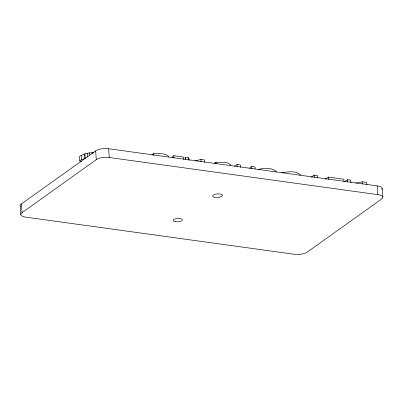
<?xml version="1.0" encoding="UTF-8"?>
<svg xmlns="http://www.w3.org/2000/svg" width="403" height="403" viewBox="0 0 403 403"><rect width="100%" height="100%" fill="white"/><g stroke="black" fill="none" stroke-linecap="round" stroke-linejoin="round"><path stroke-width="0.6" d="M168.469 156.953L168.484 156.334C164.822 152.631 158.424 153.986 153.684 153.624L151.845 154.933M230.723 165.557L230.738 164.943C227.07 161.235 220.673 162.595 215.932 162.228L214.099 163.537M93.849 152.853C88.897 152.394 83.562 153.709 79.426 156.435L79.749 160.903L81.351 161.709M79.749 160.903L81.497 159.659L85.224 158.444L84.902 153.976M20.246 206.175A9.405 3.385 -4.1 0 1 21.409 203.913L95.652 150.898A9.345 3.365 -4.1 0 1 108.639 148.742L377.148 185.869A9.168 3.3 -4.1 0 1 381.878 189.435M22.039 212.678L96.277 159.664A9.345 3.365 -4.1 0 1 109.263 157.508L377.772 194.634A9.168 3.3 -4.1 0 1 381.49 199.097L307.252 252.112A9.435 3.395 -4.1 0 1 294.266 254.268L25.757 217.141A9.405 3.385 -4.1 0 1 22.039 212.678L21.409 203.913M183.602 159.462L183.43 157.034L173.794 155.699L172.388 156.707L172.474 157.921M234.46 166.263L237.009 164.444L240.314 164.898L240.485 167.326M249.321 168.197L251.729 166.479L255.034 166.933L255.164 168.756M311.146 177.28L314.184 175.114L317.483 175.567L317.655 178M325.256 179.254L328.319 177.068L343.84 179.214L344.016 181.642M344.923 181.536L347.472 179.718L350.776 180.171L350.948 182.599M195.102 160.999L200.885 159.447L204.669 159.971L204.845 162.399M258.308 169.396C264.01 168.242 271.199 167.371 276.03 171.194L276.287 172.101M281.893 172.877C287.757 171.587 295.172 170.62 300.19 174.534L300.442 175.441M355.738 183.194L362.413 181.783L366.695 182.373L366.871 184.801M185.244 159.089L185.113 157.266L188.68 157.759L189.002 160.152M185.113 157.266L185.511 159.669M382.22 188.508L382.85 197.274M377.148 185.869L377.772 194.634M362.413 181.783L362.584 184.211M347.472 179.718L347.648 182.146M328.319 177.068L328.495 179.496M314.184 175.114L314.355 177.542M251.729 166.479L251.905 168.907M237.009 164.444L237.186 166.872M215.932 162.228L216.063 164.051M200.885 159.447L201.057 161.875M188.68 157.759L188.856 160.187M173.794 155.699L173.97 158.132M153.684 153.624L153.81 155.442M108.639 148.742L109.263 157.508M95.652 150.898L96.277 159.664M92.327 152.641L92.408 153.76M89.622 152.848L89.783 155.084M87.335 153.226L87.617 157.14M84.111 154.102L84.434 158.575M81.174 155.185L81.497 159.659M20.15 205.726L20.78 214.492M175.582 221.695A4.614 1.662 -4.1 0 0 182.418 219.786A4.614 1.662 -4.1 0 0 175.446 218.819A4.614 1.662 -4.1 0 0 175.582 221.695M214.28 197.213A4.987 1.793 -4.1 0 0 222.461 195.722A4.987 1.793 -4.1 0 0 216.018 194.055A4.987 1.793 -4.1 0 0 214.28 197.213"/></g></svg>
